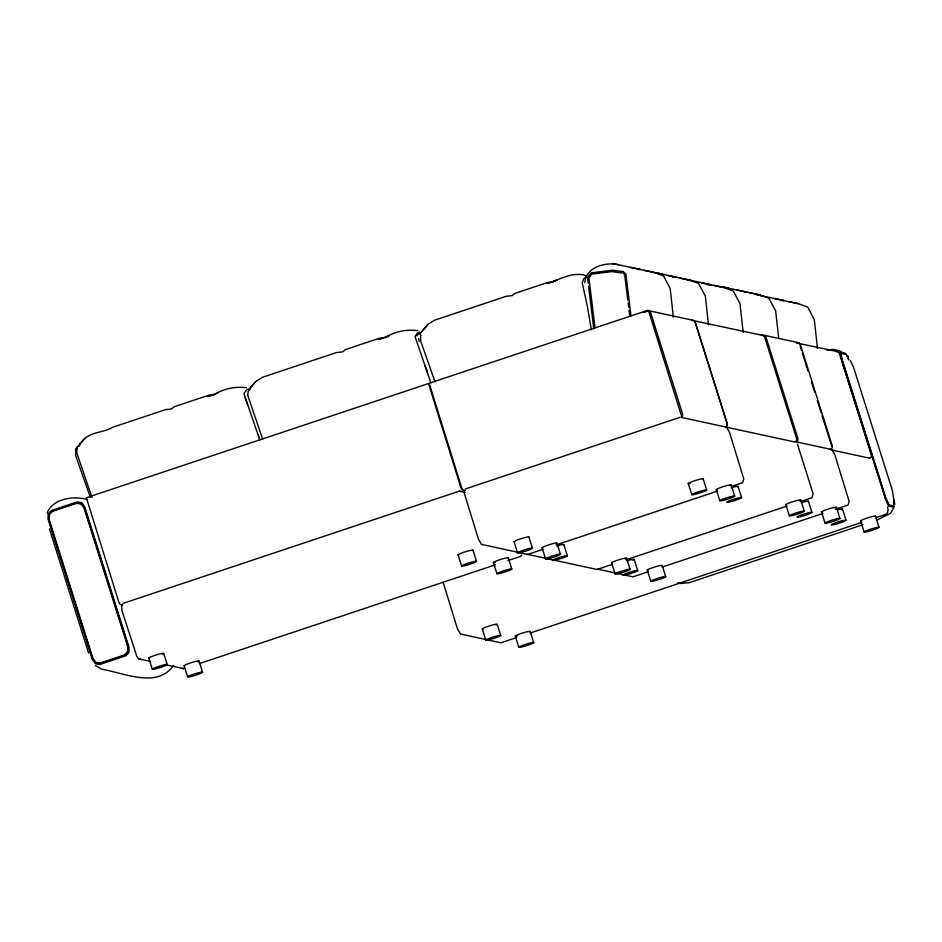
<?xml version="1.0" encoding="UTF-8"?>
<svg xmlns="http://www.w3.org/2000/svg" width="942" height="942" viewBox="0 0 942 942"><rect width="100%" height="100%" fill="white"/><g stroke="black" fill="none" stroke-linecap="round" stroke-linejoin="round"><path stroke-width="1.41" d="M80.988 503.982L76.514 503.334L52.611 511.306L49.361 514.532L49.243 519.748L92.881 658.175L95.954 662.32L100.429 662.968L124.332 654.996L127.582 651.758L127.712 646.553L84.062 508.127L80.953 503.687M682.444 416.023L682.597 414.033L650.533 312.332L649.262 310.813L647.413 310.683L643.551 312.532M840.735 352.72L841.712 359.102L885.704 498.636L888.895 505.489M893.487 501.851L893.887 505.925L889.048 504.877L885.845 498.024L842.207 359.597L841.053 354.993L841.653 354.533M435.039 381.84L420.65 340.98L420.591 334.163M121.683 604.752L121.954 610.593L137.002 656.974L138.757 658.894L150.296 661.39M584.758 282.682C585.853 267.222 605.765 261.558 618.647 264.749M47.194 512.754C53.011 498.518 74.006 495.362 87.288 499.672M173.634 665.417C156.984 689.026 123.72 672.706 101.771 669.244L95.377 665.594M622.721 271.52L624.734 275.3L627.796 300.039M521.644 555.109L520.479 556.416L507.915 560.608M428.092 324.295L421.062 332.455L428.092 324.295L434.521 320.209L506.372 296.235L512.048 295.682L514.779 293.421L547.855 282.388L553.331 281.929L556.946 280.163L546.843 283.542C559.171 279.833 571.17 271.991 584.805 275.146L586.525 276.465L583.463 279.244L582.227 282.953L587.431 306.562L591.293 329.629M77.656 446.626L75.643 448.934L75.701 455.751L90.373 497.4M79.846 444.141L80.859 442.987M81.801 441.939C88.901 431.365 103.102 433.226 112.71 427.256L165.615 409.605L171.456 409.005L174.294 406.708L208.417 395.322L214.058 394.816L207.417 396.464L217.838 392.991M79.081 446.143L79.87 445.248M250.949 387.032L251.961 385.879M252.903 384.842L255.906 381.404L262.594 377.247L336.718 352.508L342.558 351.896L345.408 349.612L379.52 338.225L383.747 337.837M250.195 389.046L248.182 391.354L247.722 395.228M84.792 438.513L77.585 446.732L76.608 452.325M248.688 389.623L255.906 381.404M95.472 663.274L100.193 663.686L125.003 655.408L128.265 652.17L128.383 646.966L84.827 508.821M725.434 426.962L726.941 425.666L727.106 423.665L695.031 321.976M725.634 427.009L727.142 425.702L727.295 423.712L695.231 322.011L693.771 320.457L649.262 310.813M795.013 442.033L796.508 440.726L796.673 438.737L764.61 337.036L763.338 335.529L691.805 320.304M796.284 441.88L797.78 440.573L797.945 438.583L765.881 336.883L764.61 335.376L762.655 335.222M830.09 449.628L832.175 448.027L832.339 446.037L800.264 344.336L799.004 342.817L764.61 335.376M869.737 458.224L871.232 456.917L871.397 454.927L839.334 353.226L838.062 351.707L796.461 342.97M848.813 359.938L847.47 356.382L848.13 355.946M215.247 394.074C224.396 388.434 235.794 386.338 246.415 387.727M643.209 312.508L648.52 310.672L681.784 416.847M648.155 310.189L429.175 383.264L461.533 487.332L462.805 489.922L465.383 490.476M465.324 488.98L680.371 417.2M122.849 603.445L459.284 491.159L460.968 491.524M199.41 663.568L495.362 564.8M542.863 549.374L527.602 554.461L481.433 544.358L478.524 539.401L464.182 492.784M556.746 544.735L717.686 491.029M731.557 486.402L742.661 482.693L743.791 478.889L729.461 432.272L726.541 427.303M612.241 564.399L596.981 569.486L527.273 554.296M626.112 559.772L787.053 506.054M800.936 501.427L812.028 497.717L813.17 493.914L797.521 444.306M648.19 571.759L632.93 576.845L597.628 569.098M662.061 567.119L823.014 513.414M835.495 509.245L847.988 505.077L849.119 501.274L834.789 454.656L831.868 449.687M516.216 637.699L500.885 642.821L460.414 633.954L457.506 628.985L443.164 582.368M530.158 633.048L861.906 522.327M875.848 517.676L886.999 513.955L888.141 510.152L887.494 506.937M863.072 524.694L689.155 582.733L680.43 583.463L677.698 582.874M876.99 520.043L890.59 513.319L893.97 507.232L888.753 506.101L885.551 499.248L841.206 358.596L840.229 352.226L845.445 353.356M383.83 338.037L378.519 339.367L388.94 335.882L385.16 337.707C394.533 331.513 406.438 329.182 417.518 330.63M826.558 350L833.835 349.388L841.653 351.554M887.647 502.769L888.377 502.745M887.505 503.381L888.235 503.346M894.064 504.158L894.865 504.147L893.664 499.401M672.564 277.278L676.65 277.313L666.736 275.241M707.254 284.802L711.351 284.837L701.437 282.753M744.286 292.102L747.018 292.126L737.103 290.054M637.758 269.459L640.513 269.494L630.398 267.363M781.283 300.545L784.05 300.58L773.853 298.437M659.011 274.157L662.98 274.358L656.021 272.909L723.833 287.534L733.229 290.96L739.988 303.548L743.179 332.349M761.383 335.376L763.338 335.529M797.038 342.676L799.004 342.817M836.107 351.554L838.062 351.707M621.897 273.015L611.959 271.614L591.753 274.087L588.903 278.031L595.038 327.686M651.711 271.979L660.33 273.781M686.412 279.491L692.606 280.775M728.272 288.064L722.067 286.792L759.499 294.834L768.896 298.261L775.655 310.848L778.693 338.202M762.62 295.941L756.662 294.716L798.321 303.677L807.718 307.104L814.312 319.656L817.515 348.446M644.293 270.378L654.113 272.438L663.509 275.865L670.162 288.429L673.365 317.23M679.465 277.996L689.144 280.021L698.54 283.448L705.299 296.035L708.49 324.837M749.82 292.809L759.499 294.834M714.166 285.508L723.833 287.534M788.407 301.593L798.321 303.677M138.757 658.894L140.452 659.247M182.371 668.337L184.055 668.702L165.486 664.687M612.653 263.524L654.113 272.438M841.983 352.991L845.763 353.815M841.23 353.226L846.069 354.274L847.47 356.382M796.567 441.939L830.385 449.263M681.773 417.506L725.057 426.879M726.211 427.138L794.436 441.904M831.821 450.005L869.407 458.153M890.155 505.76L893.923 506.572M464.712 490.77L462.133 490.217L460.85 487.626L428.504 383.547L86.37 497.729L118.727 601.808L119.999 604.387L122.578 604.952M459.284 491.159L465.183 492.43M84.391 507.432L81.318 503.287L76.844 502.639L52.034 510.917L48.772 514.144L48.654 519.36L92.646 658.894L95.719 663.038M850.426 360.692L853.617 367.545L892.368 490.429L893.828 500.249M420.697 335.246L419.637 333.256A201.141 33.724 71.5 0 0 416.8 335.823M847.152 355.923L848.507 359.479M425.066 365.708L427.515 372.643M430.859 382.829L415.092 336.73A226.881 38.045 71.5 0 1 419.284 331.937M262.63 439.031L247.664 395.11M245.179 397.865L247.616 404.801M258.355 435.286L259.815 439.443M259.757 439.926L243.99 393.838A226.881 38.045 71.5 0 1 248.182 389.034M92.01 497.506L76.561 452.219M875.518 516.24L879.039 527.402A7.842 0.765 -17.5 0 1 867.429 531.641A7.842 0.765 -17.5 0 1 868.23 530.005A7.842 0.765 -17.5 0 1 879.039 527.402M860.576 520.808L864.097 531.959M800.135 346.032L801.442 350.212M802.325 353.003L808.036 371.113M811.545 382.252L814.63 392.002M817.256 400.362L821.212 412.902M822.095 415.693L831.751 446.343M842.537 509.104L846.057 520.267A7.842 0.765 -17.5 0 1 834.459 524.494A7.842 0.765 -17.5 0 1 835.26 522.869A7.842 0.765 -17.5 0 1 846.057 520.267M836.449 507.349L839.97 518.512A7.842 0.765 -17.5 0 1 828.371 522.751A7.842 0.765 -17.5 0 1 829.172 521.114A7.842 0.765 -17.5 0 1 839.97 518.512M821.518 511.918L825.039 523.069M808.424 501.285L811.945 512.448A7.842 0.765 -17.5 0 1 800.347 516.687A7.842 0.765 -17.5 0 1 801.147 515.05A7.842 0.765 -17.5 0 1 811.945 512.448M800.794 500.061L804.303 511.223A7.842 0.765 -17.5 0 1 792.705 515.462A7.842 0.765 -17.5 0 1 793.505 513.826A7.842 0.765 -17.5 0 1 804.303 511.223M785.852 504.618L789.372 515.78M738.081 486.472L741.601 497.635A7.842 0.765 -17.5 0 1 730.003 501.874A7.842 0.765 -17.5 0 1 730.804 500.237A7.842 0.765 -17.5 0 1 741.601 497.635M731.216 484.989L734.736 496.151A7.842 0.765 -17.5 0 1 723.138 500.39A7.842 0.765 -17.5 0 1 723.939 498.754A7.842 0.765 -17.5 0 1 734.736 496.151M716.285 489.546L719.806 500.708M703.191 478.925L706.712 490.075A7.842 0.765 -17.5 0 1 695.114 494.315A7.842 0.765 -17.5 0 1 695.914 492.678A7.842 0.765 -17.5 0 1 706.712 490.075M688.261 483.482L691.781 494.644M662.214 565.506L665.723 576.669A7.842 0.765 -17.5 0 1 654.125 580.908A7.842 0.765 -17.5 0 1 654.926 579.271A7.842 0.765 -17.5 0 1 665.723 576.669M647.272 570.063L650.792 581.226M634.19 559.43L637.71 570.593A7.842 0.765 -17.5 0 1 626.112 574.832A7.842 0.765 -17.5 0 1 626.901 573.195A7.842 0.765 -17.5 0 1 637.71 570.593M626.548 558.206L630.068 569.368A7.842 0.765 -17.5 0 1 618.47 573.607A7.842 0.765 -17.5 0 1 619.271 571.971A7.842 0.765 -17.5 0 1 630.068 569.368M611.617 562.763L615.138 573.925M563.834 544.629L567.355 555.792A7.842 0.765 -17.5 0 1 555.756 560.031A7.842 0.765 -17.5 0 1 556.557 558.394A7.842 0.765 -17.5 0 1 567.355 555.792M556.981 543.134L560.49 554.296A7.842 0.765 -17.5 0 1 548.892 558.535A7.842 0.765 -17.5 0 1 549.692 556.899A7.842 0.765 -17.5 0 1 560.49 554.296M542.039 547.702L545.559 558.865M528.957 537.07L532.477 548.232A7.842 0.765 -17.5 0 1 520.879 552.471A7.842 0.765 -17.5 0 1 521.668 550.835A7.842 0.765 -17.5 0 1 532.477 548.232M514.026 541.626L517.535 552.789M508.303 557.899L511.824 569.062A7.842 0.765 -17.5 0 1 500.226 573.301A7.842 0.765 -17.5 0 1 501.026 571.664A7.842 0.765 -17.5 0 1 511.824 569.062M530.205 631.481L533.725 642.644A7.842 0.765 -17.5 0 1 522.127 646.883A7.842 0.765 -17.5 0 1 522.928 645.246A7.842 0.765 -17.5 0 1 533.725 642.644M493.373 562.456L496.893 573.619M515.274 636.038L518.795 647.201M497.223 624.346L500.744 635.509A7.842 0.765 -17.5 0 1 489.145 639.736A7.842 0.765 -17.5 0 1 489.946 638.111A7.842 0.765 -17.5 0 1 500.744 635.509M472.978 550.246L476.499 561.408A7.842 0.765 -17.5 0 1 464.901 565.647A7.842 0.765 -17.5 0 1 465.689 564.011A7.842 0.765 -17.5 0 1 476.499 561.408M482.292 628.903L485.813 640.065M458.048 554.803L461.556 565.965M199.045 661.107L202.565 672.27A7.842 0.765 -17.5 0 1 190.967 676.509A7.842 0.765 -17.5 0 1 191.756 674.872A7.842 0.765 -17.5 0 1 202.565 672.27M184.114 665.676L187.623 676.827M163.708 653.454L167.229 664.616A7.842 0.765 -17.5 0 1 155.63 668.855A7.842 0.765 -17.5 0 1 156.431 667.219A7.842 0.765 -17.5 0 1 167.229 664.616M148.777 658.022L152.298 669.185M49.455 528.909L88.642 653.195M418.731 338.614L419.261 341.451M630.928 315.652L625.865 273.839L623.027 271.567L612.5 270.224L591.046 272.862L587.572 277.678L588.255 283.365M593.79 328.958L588.597 286.215M628.161 302.959L628.703 307.316M629.068 310.236L629.786 316.053M495.233 562.456A7.842 0.765 -17.5 0 1 499.354 559.854A7.842 0.765 -17.5 0 1 507.926 558.217M184.879 665.841A7.842 0.765 -17.5 0 1 192.038 662.45A7.842 0.765 -17.5 0 1 197.808 661.885M458.813 554.968A7.842 0.765 -17.5 0 1 464.995 551.882A7.842 0.765 -17.5 0 1 472.601 550.564M149.542 658.187A7.842 0.765 -17.5 0 1 156.702 654.796A7.842 0.765 -17.5 0 1 162.483 654.231M542.816 547.867A7.842 0.765 -17.5 0 1 549.975 544.476A7.842 0.765 -17.5 0 1 555.745 543.923M514.791 541.791A7.842 0.765 -17.5 0 1 520.973 538.706A7.842 0.765 -17.5 0 1 528.58 537.387M717.05 489.71A7.842 0.765 -17.5 0 1 724.21 486.319A7.842 0.765 -17.5 0 1 729.991 485.766M690.121 483.482A7.842 0.765 -17.5 0 1 694.242 480.879A7.842 0.765 -17.5 0 1 702.826 479.243M648.049 570.228A7.842 0.765 -17.5 0 1 654.231 567.143A7.842 0.765 -17.5 0 1 661.837 565.824M627.184 560.773A7.842 0.765 -17.5 0 1 632.953 560.207M821.659 512.083A7.842 0.765 -17.5 0 1 830.42 508.397A7.842 0.765 -17.5 0 1 835.224 508.127M801.43 502.616A7.842 0.765 -17.5 0 1 808.059 501.603M517.134 636.038A7.842 0.765 -17.5 0 1 521.256 633.436A7.842 0.765 -17.5 0 1 529.828 631.811M483.069 629.068A7.842 0.765 -17.5 0 1 490.229 625.676A7.842 0.765 -17.5 0 1 495.998 625.123M861.353 520.973A7.842 0.765 -17.5 0 1 867.535 517.888A7.842 0.765 -17.5 0 1 875.142 516.569M837.45 509.881A7.842 0.765 -17.5 0 1 841.3 509.881M612.382 562.939A7.842 0.765 -17.5 0 1 619.542 559.548A7.842 0.765 -17.5 0 1 625.311 558.983M556.828 545.96A7.842 0.765 -17.5 0 1 563.469 544.947M785.993 504.782A7.842 0.765 -17.5 0 1 794.754 501.109A7.842 0.765 -17.5 0 1 799.558 500.838M731.074 487.815A7.842 0.765 -17.5 0 1 737.704 486.802M48.195 513.755L48.066 518.971L92.41 659.612L95.483 663.757L99.958 664.404L125.686 655.82L128.936 652.582L129.066 647.378L84.721 506.737L81.648 502.592L77.173 501.945L51.445 510.529L48.195 513.755"/></g></svg>
